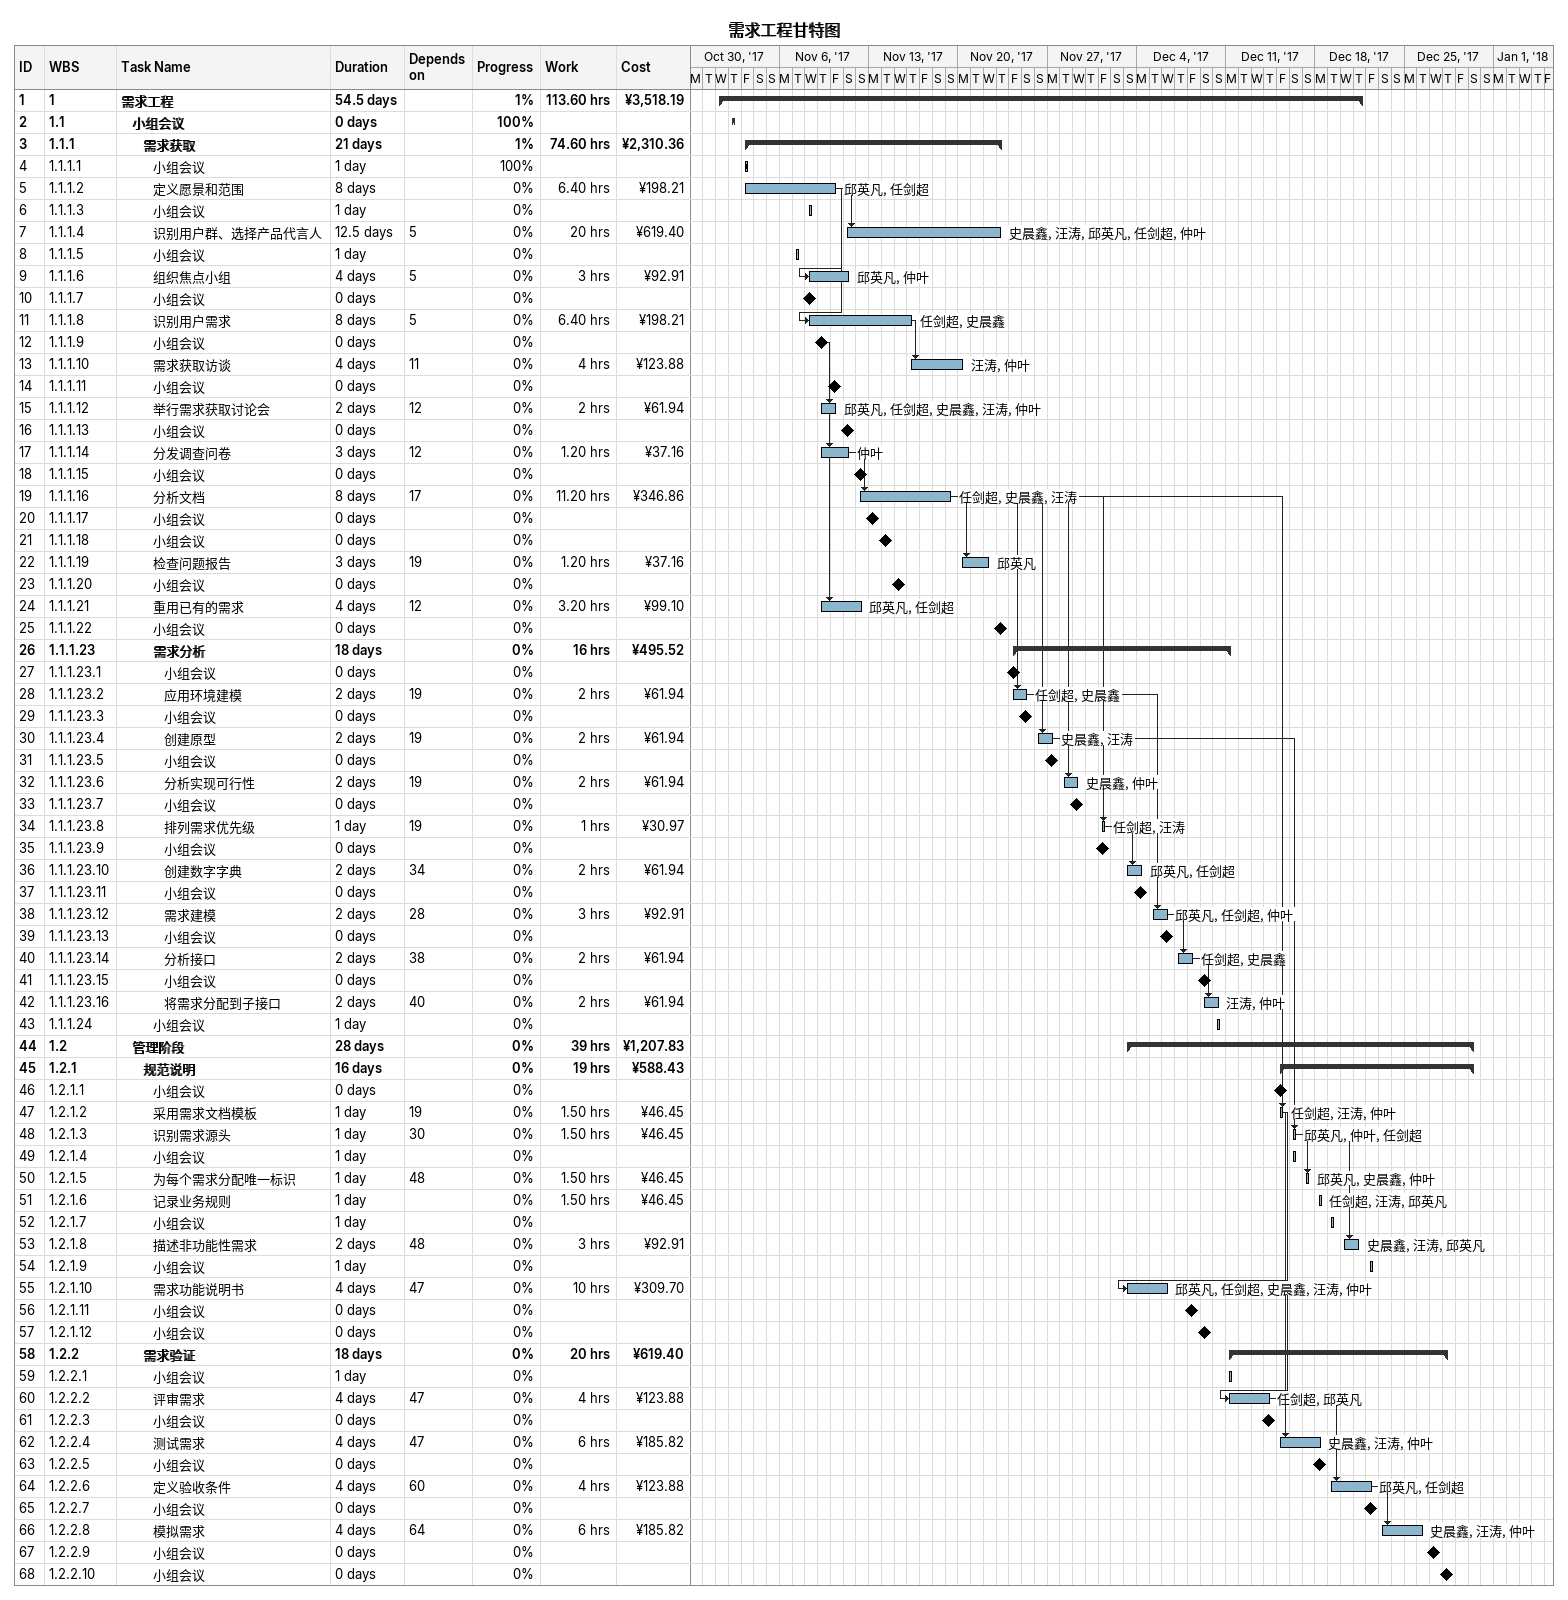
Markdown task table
需求工程甘特图

| ID | WBS | Task | Duration | Start | Finish | Predecessors | Resources | % complete | Work (h) | Cost (¥) |
|---|---|---|---|---|---|---|---|---|---|---|
| 1 | 1 | **需求工程** | 54.5d | 2017-11-01 | 2017-12-21 |  |  | 1 | 113.60 | 3518.19 |
| 2 | 1.1 | **小组会议** | 0d | 2017-11-02 | 2017-11-02 |  |  | 100 |  |  |
| 3 | 1.1.1 | **需求获取** | 21d | 2017-11-03 | 2017-11-23 |  |  | 1 | 74.60 | 2310.36 |
| 4 | 1.1.1.1 | 小组会议 | 1d | 2017-11-03 | 2017-11-03 |  |  | 100 |  |  |
| 5 | 1.1.1.2 | 定义愿景和范围 | 8d | 2017-11-03 | 2017-11-10 |  | 邱英凡, 任剑超 | 0 | 6.40 | 198.21 |
| 6 | 1.1.1.3 | 小组会议 | 1d | 2017-11-08 | 2017-11-08 |  |  | 0 |  |  |
| 7 | 1.1.1.4 | 识别用户群、选择产品代言人 | 12.5d | 2017-11-11 | 2017-11-23 | 5 | 史晨鑫, 汪涛, 邱英凡, 任剑超, 仲叶 | 0 | 20 | 619.40 |
| 8 | 1.1.1.5 | 小组会议 | 1d | 2017-11-07 | 2017-11-07 |  |  | 0 |  |  |
| 9 | 1.1.1.6 | 组织焦点小组 | 4d | 2017-11-08 | 2017-11-11 | 5 | 邱英凡, 仲叶 | 0 | 3 | 92.91 |
| 10 | 1.1.1.7 | 小组会议 | 0d | 2017-11-08 | 2017-11-08 |  |  | 0 |  |  |
| 11 | 1.1.1.8 | 识别用户需求 | 8d | 2017-11-08 | 2017-11-16 | 5 | 任剑超, 史晨鑫 | 0 | 6.40 | 198.21 |
| 12 | 1.1.1.9 | 小组会议 | 0d | 2017-11-09 | 2017-11-09 |  |  | 0 |  |  |
| 13 | 1.1.1.10 | 需求获取访谈 | 4d | 2017-11-16 | 2017-11-20 | 11 | 汪涛, 仲叶 | 0 | 4 | 123.88 |
| 14 | 1.1.1.11 | 小组会议 | 0d | 2017-11-10 | 2017-11-10 |  |  | 0 |  |  |
| 15 | 1.1.1.12 | 举行需求获取讨论会 | 2d | 2017-11-09 | 2017-11-10 | 12 | 邱英凡, 任剑超, 史晨鑫, 汪涛, 仲叶 | 0 | 2 | 61.94 |
| 16 | 1.1.1.13 | 小组会议 | 0d | 2017-11-11 | 2017-11-11 |  |  | 0 |  |  |
| 17 | 1.1.1.14 | 分发调查问卷 | 3d | 2017-11-09 | 2017-11-11 | 12 | 仲叶 | 0 | 1.20 | 37.16 |
| 18 | 1.1.1.15 | 小组会议 | 0d | 2017-11-12 | 2017-11-12 |  |  | 0 |  |  |
| 19 | 1.1.1.16 | 分析文档 | 8d | 2017-11-12 | 2017-11-19 | 17 | 任剑超, 史晨鑫, 汪涛 | 0 | 11.20 | 346.86 |
| 20 | 1.1.1.17 | 小组会议 | 0d | 2017-11-13 | 2017-11-13 |  |  | 0 |  |  |
| 21 | 1.1.1.18 | 小组会议 | 0d | 2017-11-14 | 2017-11-14 |  |  | 0 |  |  |
| 22 | 1.1.1.19 | 检查问题报告 | 3d | 2017-11-20 | 2017-11-22 | 19 | 邱英凡 | 0 | 1.20 | 37.16 |
| 23 | 1.1.1.20 | 小组会议 | 0d | 2017-11-15 | 2017-11-15 |  |  | 0 |  |  |
| 24 | 1.1.1.21 | 重用已有的需求 | 4d | 2017-11-09 | 2017-11-12 | 12 | 邱英凡, 任剑超 | 0 | 3.20 | 99.10 |
| 25 | 1.1.1.22 | 小组会议 | 0d | 2017-11-23 | 2017-11-23 |  |  | 0 |  |  |
| 26 | 1.1.1.23 | **需求分析** | 18d | 2017-11-24 | 2017-12-11 |  |  | 0 | 16 | 495.52 |
| 27 | 1.1.1.23.1 | 小组会议 | 0d | 2017-11-24 | 2017-11-24 |  |  | 0 |  |  |
| 28 | 1.1.1.23.2 | 应用环境建模 | 2d | 2017-11-24 | 2017-11-25 | 19 | 任剑超, 史晨鑫 | 0 | 2 | 61.94 |
| 29 | 1.1.1.23.3 | 小组会议 | 0d | 2017-11-25 | 2017-11-25 |  |  | 0 |  |  |
| 30 | 1.1.1.23.4 | 创建原型 | 2d | 2017-11-26 | 2017-11-27 | 19 | 史晨鑫, 汪涛 | 0 | 2 | 61.94 |
| 31 | 1.1.1.23.5 | 小组会议 | 0d | 2017-11-27 | 2017-11-27 |  |  | 0 |  |  |
| 32 | 1.1.1.23.6 | 分析实现可行性 | 2d | 2017-11-28 | 2017-11-29 | 19 | 史晨鑫, 仲叶 | 0 | 2 | 61.94 |
| 33 | 1.1.1.23.7 | 小组会议 | 0d | 2017-11-29 | 2017-11-29 |  |  | 0 |  |  |
| 34 | 1.1.1.23.8 | 排列需求优先级 | 1d | 2017-12-01 | 2017-12-01 | 19 | 任剑超, 汪涛 | 0 | 1 | 30.97 |
| 35 | 1.1.1.23.9 | 小组会议 | 0d | 2017-12-01 | 2017-12-01 |  |  | 0 |  |  |
| 36 | 1.1.1.23.10 | 创建数字字典 | 2d | 2017-12-03 | 2017-12-04 | 34 | 邱英凡, 任剑超 | 0 | 2 | 61.94 |
| 37 | 1.1.1.23.11 | 小组会议 | 0d | 2017-12-04 | 2017-12-04 |  |  | 0 |  |  |
| 38 | 1.1.1.23.12 | 需求建模 | 2d | 2017-12-05 | 2017-12-06 | 28 | 邱英凡, 任剑超, 仲叶 | 0 | 3 | 92.91 |
| 39 | 1.1.1.23.13 | 小组会议 | 0d | 2017-12-06 | 2017-12-06 |  |  | 0 |  |  |
| 40 | 1.1.1.23.14 | 分析接口 | 2d | 2017-12-07 | 2017-12-08 | 38 | 任剑超, 史晨鑫 | 0 | 2 | 61.94 |
| 41 | 1.1.1.23.15 | 小组会议 | 0d | 2017-12-09 | 2017-12-09 |  |  | 0 |  |  |
| 42 | 1.1.1.23.16 | 将需求分配到子接口 | 2d | 2017-12-09 | 2017-12-10 | 40 | 汪涛, 仲叶 | 0 | 2 | 61.94 |
| 43 | 1.1.1.24 | 小组会议 | 1d | 2017-12-10 | 2017-12-10 |  |  | 0 |  |  |
| 44 | 1.2 | **管理阶段** | 28d | 2017-12-03 | 2017-12-30 |  |  | 0 | 39 | 1207.83 |
| 45 | 1.2.1 | **规范说明** | 16d | 2017-12-15 | 2017-12-30 |  |  | 0 | 19 | 588.43 |
| 46 | 1.2.1.1 | 小组会议 | 0d | 2017-12-15 | 2017-12-15 |  |  | 0 |  |  |
| 47 | 1.2.1.2 | 采用需求文档模板 | 1d | 2017-12-15 | 2017-12-15 | 19 | 任剑超, 汪涛, 仲叶 | 0 | 1.50 | 46.45 |
| 48 | 1.2.1.3 | 识别需求源头 | 1d | 2017-12-16 | 2017-12-16 | 30 | 邱英凡, 仲叶, 任剑超 | 0 | 1.50 | 46.45 |
| 49 | 1.2.1.4 | 小组会议 | 1d | 2017-12-16 | 2017-12-16 |  |  | 0 |  |  |
| 50 | 1.2.1.5 | 为每个需求分配唯一标识 | 1d | 2017-12-17 | 2017-12-17 | 48 | 邱英凡, 史晨鑫, 仲叶 | 0 | 1.50 | 46.45 |
| 51 | 1.2.1.6 | 记录业务规则 | 1d | 2017-12-18 | 2017-12-18 |  | 任剑超, 汪涛, 邱英凡 | 0 | 1.50 | 46.45 |
| 52 | 1.2.1.7 | 小组会议 | 1d | 2017-12-19 | 2017-12-19 |  |  | 0 |  |  |
| 53 | 1.2.1.8 | 描述非功能性需求 | 2d | 2017-12-20 | 2017-12-21 | 48 | 史晨鑫, 汪涛, 邱英凡 | 0 | 3 | 92.91 |
| 54 | 1.2.1.9 | 小组会议 | 1d | 2017-12-22 | 2017-12-22 |  |  | 0 |  |  |
| 55 | 1.2.1.10 | 需求功能说明书 | 4d | 2017-12-03 | 2017-12-06 | 47 | 邱英凡, 任剑超, 史晨鑫, 汪涛, 仲叶 | 0 | 10 | 309.70 |
| 56 | 1.2.1.11 | 小组会议 | 0d | 2017-12-08 | 2017-12-08 |  |  | 0 |  |  |
| 57 | 1.2.1.12 | 小组会议 | 0d | 2017-12-09 | 2017-12-09 |  |  | 0 |  |  |
| 58 | 1.2.2 | **需求验证** | 18d | 2017-12-11 | 2017-12-28 |  |  | 0 | 20 | 619.40 |
| 59 | 1.2.2.1 | 小组会议 | 1d | 2017-12-11 | 2017-12-11 |  |  | 0 |  |  |
| 60 | 1.2.2.2 | 评审需求 | 4d | 2017-12-11 | 2017-12-14 | 47 | 任剑超, 邱英凡 | 0 | 4 | 123.88 |
| 61 | 1.2.2.3 | 小组会议 | 0d | 2017-12-14 | 2017-12-14 |  |  | 0 |  |  |
| 62 | 1.2.2.4 | 测试需求 | 4d | 2017-12-15 | 2017-12-18 | 47 | 史晨鑫, 汪涛, 仲叶 | 0 | 6 | 185.82 |
| 63 | 1.2.2.5 | 小组会议 | 0d | 2017-12-18 | 2017-12-18 |  |  | 0 |  |  |
| 64 | 1.2.2.6 | 定义验收条件 | 4d | 2017-12-19 | 2017-12-22 | 60 | 邱英凡, 任剑超 | 0 | 4 | 123.88 |
| 65 | 1.2.2.7 | 小组会议 | 0d | 2017-12-22 | 2017-12-22 |  |  | 0 |  |  |
| 66 | 1.2.2.8 | 模拟需求 | 4d | 2017-12-23 | 2017-12-26 | 64 | 史晨鑫, 汪涛, 仲叶 | 0 | 6 | 185.82 |
| 67 | 1.2.2.9 | 小组会议 | 0d | 2017-12-27 | 2017-12-27 |  |  | 0 |  |  |
| 68 | 1.2.2.10 | 小组会议 | 0d | 2017-12-28 | 2017-12-28 |  |  | 0 |  |  |
